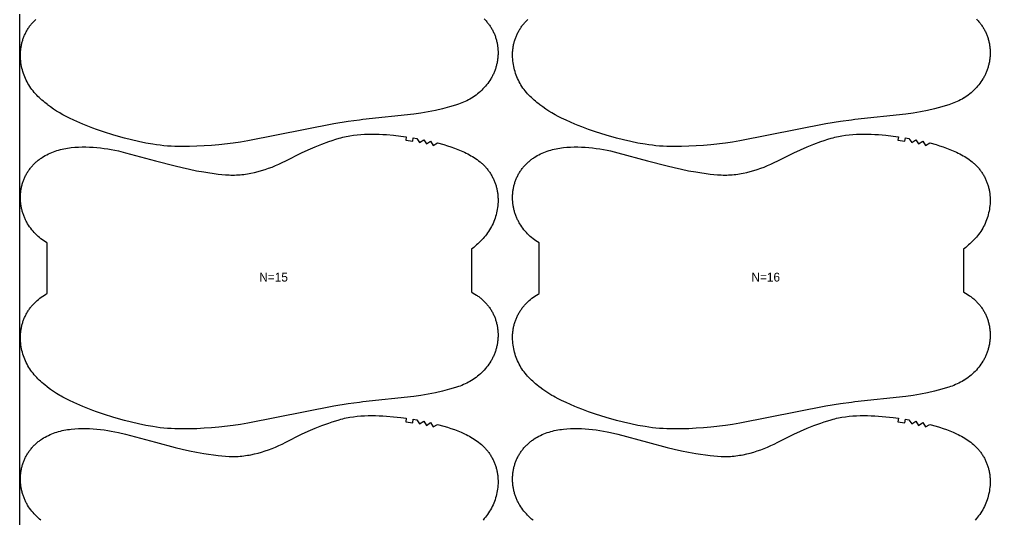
# Model space of a CAD drawing. Header units: inches. Extents: x -4 to 1930, y -82 to 1056.
# Drawn here: x -4 to 545, y 200 to 483 of the extents above; entities that cross this region are included whole.
import ezdxf

# ---------------------------------------------------------------- set-up
doc = ezdxf.new("R2010")
doc.units = ezdxf.units.IN

msp = doc.modelspace()

# ---------------------------------------------------------------- linework, layer by layer
at = {"layer": '1'}
for points in [[(-4.3819, -81.764), (1930.445, -81.764), (1930.445, 1055.9163), (-4.3819, 1055.9163), (-4.3819, -81.764)], [(107.668, 395.399), (109.7211, 395.1812), (111.7785, 395.014), (113.839, 394.9087), (114.8699, 394.8828), (115.901, 394.8766), (116.9322, 394.8914), (117.9631, 394.927), (118.9932, 394.9831), (120.0221, 395.0593), (121.0496, 395.1553), (122.0751, 395.2706), (123.0983, 395.4051), (124.1187, 395.5582), (125.1361, 395.7296), (126.1502, 395.9189), (128.1682, 396.3489), (130.1716, 396.8439), (132.1594, 397.3998), (134.1304, 398.0132), (136.0825, 398.6839), (138.0132, 399.4124), (139.9201, 400.1993), (141.8023, 401.0427), (143.6644, 401.931), (145.751, 402.9763), (154.7356, 407.4775), (158.4916, 409.1877), (162.2935, 410.7944), (166.1305, 412.313), (170.0012, 413.7468), (171.9499, 414.4293), (173.9102, 415.076), (175.8851, 415.6719), (176.879, 415.9463), (177.8777, 416.2024), (178.8813, 416.4389), (179.8896, 416.656), (180.9021, 416.8541), (181.9183, 417.0338), (183.9598, 417.3402), (186.0102, 417.5795), (188.0662, 417.7567), (190.126, 417.8776), (192.1883, 417.9486), (194.252, 417.9763), (196.3157, 417.9658), (198.3788, 417.918), (200.4406, 417.8325), (202.5002, 417.709), (206.6116, 417.3534), (210.7124, 416.8837), (213.7025, 416.4878), (213.7037, 416.4876), (213.4269, 414.5038), (217.3419, 413.9172), (217.659, 415.8919), (219.6319, 415.5639), (221.2375, 413.2462), (223.5652, 414.8366), (225.1059, 412.4772), (227.4764, 413.9998), (228.9421, 411.5941), (231.3595, 413.0409), (234.967, 412.0321), (236.9417, 411.4304), (238.9041, 410.7905), (240.8506, 410.106), (242.778, 409.3704), (244.6825, 408.5776), (246.5598, 407.7223), (247.4869, 407.2697), (248.4054, 406.7998), (249.3149, 406.3118), (250.2148, 405.8051), (251.1042, 405.2792), (251.9815, 404.7328), (252.8444, 404.1647), (253.6911, 403.5739), (254.5194, 402.959), (255.3273, 402.3189), (256.1128, 401.6524), (256.4965, 401.3088), (256.8739, 400.9583), (257.2446, 400.6005), (257.6086, 400.2357), (257.9658, 399.8641), (258.3159, 399.4857), (258.659, 399.1006), (258.9949, 398.7092), (259.3235, 398.3115), (259.6446, 397.9076), (259.9582, 397.4978), (260.2641, 397.0821), (260.5622, 396.6608), (260.8525, 396.2339), (261.1347, 395.8017), (261.4088, 395.3642), (261.6746, 394.9217), (261.9321, 394.4743), (262.1811, 394.0221), (262.4216, 393.5654), (262.6535, 393.1042), (262.8766, 392.6388), (263.091, 392.1693), (263.2965, 391.6959), (263.4931, 391.2188), (263.6807, 390.7381), (263.8593, 390.254), (264.0287, 389.7667), (264.1889, 389.2763), (264.3398, 388.7831), (264.4814, 388.2872), (264.6135, 387.7887), (264.7361, 387.2878), (264.8491, 386.7848), (264.9525, 386.2797), (265.0463, 385.7728), (265.1306, 385.2642), (265.2055, 384.754), (265.2709, 384.2426), (265.3271, 383.7299), (265.3741, 383.2163), (265.4119, 382.7018), (265.4406, 382.1867), (265.4603, 381.6711), (265.473, 380.6391), (265.4505, 379.6072), (265.3934, 378.5768), (265.3022, 377.5491), (265.1776, 376.5252), (265.0199, 375.5059), (264.8298, 374.4919), (264.6077, 373.4843), (264.3542, 372.4839), (264.0699, 371.4915), (263.7551, 370.5079), (263.4104, 369.5343), (263.036, 368.5716), (262.6317, 367.6213), (262.1977, 366.6846), (261.7339, 365.7628), (261.2405, 364.8572), (260.7174, 363.969), (260.1646, 363.0996), (259.5826, 362.2499), (258.9728, 361.4198), (258.3372, 360.6087), (257.6776, 359.816), (256.996, 359.0414), (256.2941, 358.2842), (255.5739, 357.544), (254.8372, 356.8202), (254.0858, 356.1124), (253.3206, 355.42), (252.5423, 354.7426), (251.7516, 354.0797), (250.473, 353.063), (250.473, 328.8161), (250.6209, 328.7416), (251.5269, 328.2473), (252.416, 327.723), (253.2868, 327.1687), (253.7149, 326.8805), (254.1378, 326.5848), (254.5555, 326.2817), (254.9676, 325.9713), (255.374, 325.6536), (255.7745, 325.3285), (256.169, 324.9962), (256.5572, 324.6566), (256.9389, 324.3098), (257.314, 323.9558), (257.6824, 323.5946), (258.0437, 323.2264), (258.3979, 322.8513), (258.7449, 322.4695), (259.0845, 322.081), (259.4166, 321.6861), (259.741, 321.2848), (260.0575, 320.8774), (260.3661, 320.4639), (260.6666, 320.0446), (260.9588, 319.6194), (261.2426, 319.1887), (261.5179, 318.7525), (261.7844, 318.311), (262.0422, 317.8643), (262.291, 317.4126), (262.5307, 316.9559), (262.7612, 316.4946), (262.9825, 316.0288), (263.1947, 315.5587), (263.3976, 315.0844), (263.5912, 314.6063), (263.7754, 314.1244), (263.9504, 313.6391), (264.1159, 313.1504), (264.272, 312.6587), (264.4187, 312.164), (264.5559, 311.6666), (264.6835, 311.1666), (264.8016, 310.6644), (264.9101, 310.16), (265.009, 309.6537), (265.0983, 309.1457), (265.1779, 308.6361), (265.248, 308.1251), (265.3085, 307.6129), (265.3595, 307.0997), (265.401, 306.5856), (265.4331, 306.0708), (265.4557, 305.5554), (265.469, 305.0396), (265.473, 304.5237), (265.4677, 304.0077), (265.4531, 303.4918), (265.4293, 302.9763), (265.3963, 302.4612), (265.3541, 301.9468), (265.3028, 301.4332), (265.2424, 300.9205), (265.173, 300.4091), (265.0945, 299.8989), (265.0069, 299.3903), (264.9103, 298.8833), (264.8047, 298.3781), (264.6901, 297.875), (264.5665, 297.3741), (264.4339, 296.8756), (264.2923, 296.3796), (264.1417, 295.8863), (263.9822, 295.3959), (263.8137, 294.9085), (263.6364, 294.4244), (263.4501, 293.9437), (263.2549, 293.4666), (263.0508, 292.9932), (262.838, 292.5237), (262.6166, 292.0581), (262.3868, 291.5965), (262.1486, 291.1392), (261.9023, 290.686), (261.6481, 290.2372), (261.386, 289.7928), (260.8388, 288.9177), (260.2621, 288.0615), (259.657, 287.2249), (259.0247, 286.4088), (258.3664, 285.6139), (257.683, 284.8407), (256.9752, 284.0899), (256.244, 283.362), (255.4902, 282.6576), (254.7146, 281.9773), (253.918, 281.3215), (253.1014, 280.691), (252.2655, 280.0862), (251.4114, 279.5072), (250.5402, 278.9542), (250.473, 278.9143), (249.6529, 278.4272), (248.7506, 277.9263), (247.8343, 277.4516), (246.9052, 277.0031), (245.9643, 276.5811), (245.0127, 276.185), (244.0515, 275.813), (243.0819, 275.4625), (242.105, 275.131), (240.1342, 274.5155), (238.1483, 273.9468), (234.1557, 272.8976), (230.1378, 271.9594), (226.0932, 271.1367), (222.0251, 270.4404), (217.9378, 269.8726), (189.2097, 266.8042), (187.2709, 266.5738), (181.0138, 265.8303), (172.867, 264.5033), (124.2984, 254.8116), (120.2245, 254.1518), (116.1385, 253.5677), (107.9426, 252.5869), (103.8319, 252.2188), (99.7144, 251.9352), (95.5924, 251.7312), (91.4669, 251.6079), (87.3393, 251.5738), (83.2132, 251.6606), (81.1522, 251.7604), (79.0936, 251.9008), (77.0383, 252.0826), (74.9872, 252.307), (72.9411, 252.574), (70.9005, 252.881), (66.8362, 253.6013), (62.7956, 254.4418), (58.7772, 255.3832), (54.7798, 256.4103), (48.8559, 258.096), (42.9203, 259.963), (39.0075, 261.2804), (37.0659, 261.979), (35.1394, 262.7155), (33.2303, 263.4952), (31.3349, 264.3092), (26.3136, 266.5738), (23.8065, 267.7045), (21.9483, 268.601), (20.1165, 269.5475), (19.2134, 270.0444), (18.3191, 270.5575), (16.5572, 271.6301), (14.8306, 272.7602), (13.1389, 273.9432), (11.4829, 275.1758), (11.146, 275.4436), (9.8675, 276.4602), (9.0768, 277.1232), (8.2985, 277.8006), (7.5332, 278.493), (6.7818, 279.2008), (6.0452, 279.9246), (5.325, 280.6648), (4.6231, 281.422), (3.9414, 282.1966), (3.2818, 282.9893), (2.6462, 283.8004), (2.0365, 284.6305), (1.4544, 285.4802), (0.9017, 286.3496), (0.3786, 287.2378), (-0.1149, 288.1434), (-0.5786, 289.0652), (-1.0126, 290.0019), (-1.4169, 290.9522), (-1.7914, 291.9148), (-2.1361, 292.8885), (-2.4508, 293.8721), (-2.7352, 294.8645), (-2.9887, 295.8649), (-3.2107, 296.8725), (-3.4009, 297.8864), (-3.5585, 298.9058), (-3.6832, 299.9297), (-3.7743, 300.9574), (-3.8315, 301.9878), (-3.854, 303.0197), (-3.8413, 304.0517), (-3.8216, 304.5673), (-3.7929, 305.0824), (-3.755, 305.5969), (-3.7081, 306.1105), (-3.6519, 306.6232), (-3.5864, 307.1346), (-3.5116, 307.6447), (-3.4273, 308.1534), (-3.3335, 308.6603), (-3.2301, 309.1654), (-3.117, 309.6684), (-2.9944, 310.1693), (-2.8623, 310.6677), (-2.7208, 311.1637), (-2.5699, 311.6569), (-2.4097, 312.1473), (-2.2402, 312.6346), (-2.0617, 313.1187), (-1.8741, 313.5994), (-1.6775, 314.0765), (-1.4719, 314.5499), (-1.2576, 315.0194), (-1.0344, 315.4848), (-0.8026, 315.946), (-0.5621, 316.4027), (-0.3131, 316.8549), (-0.0556, 317.3023), (0.2103, 317.7448), (0.4844, 318.1823), (0.7666, 318.6145), (1.0568, 319.0414), (1.3549, 319.4627), (1.6609, 319.8784), (1.9744, 320.2882), (2.2956, 320.6921), (2.6241, 321.0898), (2.96, 321.4812), (3.3031, 321.8662), (3.6533, 322.2447), (4.0104, 322.6163), (4.3744, 322.9811), (4.7452, 323.3388), (5.1225, 323.6894), (5.5062, 324.033), (6.2917, 324.6995), (7.0997, 325.3396), (7.928, 325.9545), (8.7746, 326.5453), (9.6376, 327.1134), (10.5148, 327.6598), (11.146, 328.033), (11.146, 356.5337), (11.0789, 356.5736), (10.2076, 357.1266), (9.3536, 357.7056), (8.5177, 358.3104), (7.701, 358.941), (6.9045, 359.5967), (6.1289, 360.277), (5.375, 360.9814), (4.6438, 361.7093), (3.9361, 362.4601), (3.2527, 363.2333), (2.5943, 364.0282), (1.9621, 364.8443), (1.357, 365.6809), (0.7802, 366.5371), (0.2331, 367.4122), (-0.029, 367.8566), (-0.2833, 368.3054), (-0.5296, 368.7586), (-0.7677, 369.216), (-0.9975, 369.6775), (-1.2189, 370.1431), (-1.4318, 370.6126), (-1.6358, 371.086), (-1.831, 371.5631), (-2.0173, 372.0438), (-2.1947, 372.5279), (-2.3631, 373.0153), (-2.5227, 373.5057), (-2.6732, 373.999), (-2.8148, 374.495), (-2.9474, 374.9935), (-3.071, 375.4944), (-3.1857, 375.9976), (-3.2913, 376.5027), (-3.3879, 377.0097), (-3.4754, 377.5183), (-3.5539, 378.0285), (-3.6234, 378.54), (-3.6838, 379.0526), (-3.735, 379.5662), (-3.7772, 380.0806), (-3.8102, 380.5957), (-3.834, 381.1113), (-3.8486, 381.6271), (-3.854, 382.1431), (-3.85, 382.659), (-3.8367, 383.1748), (-3.814, 383.6902), (-3.7819, 384.205), (-3.7404, 384.7191), (-3.6894, 385.2324), (-3.6289, 385.7446), (-3.5589, 386.2555), (-3.4792, 386.7651), (-3.39, 387.2731), (-3.2911, 387.7794), (-3.1826, 388.2838), (-3.0645, 388.786), (-2.9368, 389.286), (-2.7996, 389.7834), (-2.653, 390.2781), (-2.4968, 390.7698), (-2.3313, 391.2585), (-2.1564, 391.7439), (-1.9721, 392.2257), (-1.7785, 392.7038), (-1.5756, 393.1781), (-1.3635, 393.6482), (-1.1421, 394.114), (-0.9116, 394.5753), (-0.6719, 395.032), (-0.4231, 395.4837), (-0.1654, 395.9304), (0.1012, 396.3719), (0.3765, 396.8081), (0.6603, 397.2389), (0.9525, 397.664), (1.253, 398.0833), (1.5615, 398.4968), (1.8781, 398.9042), (2.2025, 399.3055), (2.5345, 399.7004), (2.8741, 400.0889), (3.2211, 400.4707), (3.5753, 400.8458), (3.9367, 401.214), (4.305, 401.5752), (4.6801, 401.9292), (5.0619, 402.276), (5.4501, 402.6156), (5.8445, 402.9479), (6.2451, 403.273), (6.6515, 403.5907), (7.0636, 403.9011), (7.4812, 404.2042), (7.9042, 404.4999), (8.3322, 404.7882), (9.2031, 405.3424), (10.0922, 405.8668), (10.9981, 406.361), (11.9194, 406.8251), (12.8549, 407.2593), (13.8034, 407.6642), (14.7639, 408.0402), (15.7351, 408.3878), (16.716, 408.7075), (17.7054, 408.9997), (18.7023, 409.265), (19.7055, 409.5039), (20.7143, 409.7176), (21.7281, 409.9074), (22.7461, 410.0746), (23.7678, 410.2205), (24.7925, 410.3464), (26.8481, 410.5434), (28.9082, 410.6744), (30.9707, 410.7424), (33.0339, 410.7486), (35.0962, 410.6944), (37.1562, 410.5815), (39.2127, 410.414), (41.2652, 410.1965), (43.3126, 409.9335), (45.3543, 409.6287), (47.389, 409.2822), (49.4156, 408.893), (51.4331, 408.4605), (55.441, 407.4786), (72.3233, 402.9763), (83.3574, 400.0336), (87.3697, 399.0657), (91.3987, 398.1701), (95.4443, 397.3528), (99.5043, 396.6112), (107.668, 395.399)], [(385.168, 395.399), (387.2211, 395.1812), (389.2785, 395.014), (391.339, 394.9087), (392.3699, 394.8828), (393.401, 394.8766), (394.4322, 394.8914), (395.4631, 394.927), (396.4932, 394.9831), (397.5221, 395.0593), (398.5496, 395.1553), (399.5751, 395.2706), (400.5983, 395.4051), (401.6187, 395.5582), (402.6361, 395.7296), (403.6502, 395.9189), (405.6682, 396.3489), (407.6716, 396.8439), (409.6594, 397.3998), (411.6304, 398.0132), (413.5825, 398.6839), (415.5132, 399.4124), (417.4201, 400.1993), (419.3023, 401.0427), (421.1644, 401.931), (423.251, 402.9763), (432.2356, 407.4775), (435.9916, 409.1877), (439.7935, 410.7944), (443.6305, 412.313), (447.5012, 413.7468), (449.4499, 414.4293), (451.4102, 415.076), (453.3851, 415.6719), (454.379, 415.9463), (455.3777, 416.2024), (456.3813, 416.4389), (457.3896, 416.656), (458.4021, 416.8541), (459.4183, 417.0338), (461.4598, 417.3402), (463.5102, 417.5795), (465.5662, 417.7567), (467.626, 417.8776), (469.6883, 417.9486), (471.752, 417.9763), (473.8157, 417.9658), (475.8788, 417.918), (477.9406, 417.8325), (480.0002, 417.709), (484.1116, 417.3534), (488.2124, 416.8837), (491.2025, 416.4878), (491.2037, 416.4876), (490.9269, 414.5038), (494.8419, 413.9172), (495.159, 415.8919), (497.1319, 415.5639), (498.7375, 413.2462), (501.0652, 414.8366), (502.6059, 412.4772), (504.9764, 413.9998), (506.4421, 411.5941), (508.8595, 413.0409), (512.467, 412.0321), (514.4417, 411.4304), (516.4041, 410.7905), (518.3506, 410.106), (520.278, 409.3704), (522.1825, 408.5776), (524.0598, 407.7223), (524.9869, 407.2697), (525.9054, 406.7998), (526.8149, 406.3118), (527.7148, 405.8051), (528.6042, 405.2792), (529.4815, 404.7328), (530.3444, 404.1647), (531.1911, 403.5739), (532.0194, 402.959), (532.8273, 402.3189), (533.6128, 401.6524), (533.9965, 401.3088), (534.3739, 400.9583), (534.7446, 400.6005), (535.1086, 400.2357), (535.4658, 399.8641), (535.8159, 399.4857), (536.159, 399.1006), (536.4949, 398.7092), (536.8235, 398.3115), (537.1446, 397.9076), (537.4582, 397.4978), (537.7641, 397.0821), (538.0622, 396.6608), (538.3525, 396.2339), (538.6347, 395.8017), (538.9088, 395.3642), (539.1746, 394.9217), (539.4321, 394.4743), (539.6811, 394.0221), (539.9216, 393.5654), (540.1535, 393.1042), (540.3766, 392.6388), (540.591, 392.1693), (540.7965, 391.6959), (540.9931, 391.2188), (541.1807, 390.7381), (541.3593, 390.254), (541.5287, 389.7667), (541.6889, 389.2763), (541.8398, 388.7831), (541.9814, 388.2872), (542.1135, 387.7887), (542.2361, 387.2878), (542.3491, 386.7848), (542.4525, 386.2797), (542.5463, 385.7728), (542.6306, 385.2642), (542.7055, 384.754), (542.7709, 384.2426), (542.8271, 383.7299), (542.8741, 383.2163), (542.9119, 382.7018), (542.9406, 382.1867), (542.9603, 381.6711), (542.973, 380.6391), (542.9505, 379.6072), (542.8934, 378.5768), (542.8022, 377.5491), (542.6776, 376.5252), (542.5199, 375.5059), (542.3298, 374.4919), (542.1077, 373.4843), (541.8542, 372.4839), (541.5699, 371.4915), (541.2551, 370.5079), (540.9104, 369.5343), (540.536, 368.5716), (540.1317, 367.6213), (539.6977, 366.6846), (539.2339, 365.7628), (538.7405, 364.8572), (538.2174, 363.969), (537.6646, 363.0996), (537.0826, 362.2499), (536.4728, 361.4198), (535.8372, 360.6087), (535.1776, 359.816), (534.496, 359.0414), (533.7941, 358.2842), (533.0739, 357.544), (532.3372, 356.8202), (531.5858, 356.1124), (530.8206, 355.42), (530.0423, 354.7426), (529.2516, 354.0797), (527.973, 353.063), (527.973, 328.8161), (528.1209, 328.7416), (529.0269, 328.2473), (529.916, 327.723), (530.7868, 327.1687), (531.2149, 326.8805), (531.6378, 326.5848), (532.0555, 326.2817), (532.4676, 325.9713), (532.874, 325.6536), (533.2745, 325.3285), (533.669, 324.9962), (534.0572, 324.6566), (534.4389, 324.3098), (534.814, 323.9558), (535.1824, 323.5946), (535.5437, 323.2264), (535.8979, 322.8513), (536.2449, 322.4695), (536.5845, 322.081), (536.9166, 321.6861), (537.241, 321.2848), (537.5575, 320.8774), (537.8661, 320.4639), (538.1666, 320.0446), (538.4588, 319.6194), (538.7426, 319.1887), (539.0179, 318.7525), (539.2844, 318.311), (539.5422, 317.8643), (539.791, 317.4126), (540.0307, 316.9559), (540.2612, 316.4946), (540.4825, 316.0288), (540.6947, 315.5587), (540.8976, 315.0844), (541.0912, 314.6063), (541.2754, 314.1244), (541.4504, 313.6391), (541.6159, 313.1504), (541.772, 312.6587), (541.9187, 312.164), (542.0559, 311.6666), (542.1835, 311.1666), (542.3016, 310.6644), (542.4101, 310.16), (542.509, 309.6537), (542.5983, 309.1457), (542.6779, 308.6361), (542.748, 308.1251), (542.8085, 307.6129), (542.8595, 307.0997), (542.901, 306.5856), (542.9331, 306.0708), (542.9557, 305.5554), (542.969, 305.0396), (542.973, 304.5237), (542.9677, 304.0077), (542.9531, 303.4918), (542.9293, 302.9763), (542.8963, 302.4612), (542.8541, 301.9468), (542.8028, 301.4332), (542.7424, 300.9205), (542.673, 300.4091), (542.5945, 299.8989), (542.5069, 299.3903), (542.4103, 298.8833), (542.3047, 298.3781), (542.1901, 297.875), (542.0665, 297.3741), (541.9339, 296.8756), (541.7923, 296.3796), (541.6417, 295.8863), (541.4822, 295.3959), (541.3137, 294.9085), (541.1364, 294.4244), (540.9501, 293.9437), (540.7549, 293.4666), (540.5508, 292.9932), (540.338, 292.5237), (540.1166, 292.0581), (539.8868, 291.5965), (539.6486, 291.1392), (539.4023, 290.686), (539.1481, 290.2372), (538.886, 289.7928), (538.3388, 288.9177), (537.7621, 288.0615), (537.157, 287.2249), (536.5247, 286.4088), (535.8664, 285.6139), (535.183, 284.8407), (534.4752, 284.0899), (533.744, 283.362), (532.9902, 282.6576), (532.2146, 281.9773), (531.418, 281.3215), (530.6014, 280.691), (529.7655, 280.0862), (528.9114, 279.5072), (528.0402, 278.9542), (527.973, 278.9143), (527.1529, 278.4272), (526.2506, 277.9263), (525.3343, 277.4516), (524.4052, 277.0031), (523.4643, 276.5811), (522.5127, 276.185), (521.5515, 275.813), (520.5819, 275.4625), (519.605, 275.131), (517.6342, 274.5155), (515.6483, 273.9468), (511.6557, 272.8976), (507.6378, 271.9594), (503.5932, 271.1367), (499.5251, 270.4404), (495.4378, 269.8726), (466.7097, 266.8042), (464.7709, 266.5738), (458.5138, 265.8303), (450.367, 264.5033), (401.7984, 254.8116), (397.7245, 254.1518), (393.6385, 253.5677), (385.4426, 252.5869), (381.3319, 252.2188), (377.2144, 251.9352), (373.0924, 251.7312), (368.9669, 251.6079), (364.8393, 251.5738), (360.7132, 251.6606), (358.6522, 251.7604), (356.5936, 251.9008), (354.5383, 252.0826), (352.4872, 252.307), (350.4411, 252.574), (348.4005, 252.881), (344.3362, 253.6013), (340.2956, 254.4418), (336.2772, 255.3832), (332.2798, 256.4103), (326.3559, 258.096), (320.4203, 259.963), (316.5075, 261.2804), (314.5659, 261.979), (312.6394, 262.7155), (310.7303, 263.4952), (308.8349, 264.3092), (303.8136, 266.5738), (301.3065, 267.7045), (299.4483, 268.601), (297.6165, 269.5475), (296.7134, 270.0444), (295.8191, 270.5575), (294.0572, 271.6301), (292.3306, 272.7602), (290.6389, 273.9432), (288.9829, 275.1758), (288.646, 275.4436), (287.3675, 276.4602), (286.5768, 277.1232), (285.7985, 277.8006), (285.0332, 278.493), (284.2818, 279.2008), (283.5452, 279.9246), (282.825, 280.6648), (282.1231, 281.422), (281.4414, 282.1966), (280.7818, 282.9893), (280.1462, 283.8004), (279.5365, 284.6305), (278.9544, 285.4802), (278.4017, 286.3496), (277.8786, 287.2378), (277.3851, 288.1434), (276.9214, 289.0652), (276.4874, 290.0019), (276.0831, 290.9522), (275.7086, 291.9148), (275.3639, 292.8885), (275.0492, 293.8721), (274.7648, 294.8645), (274.5113, 295.8649), (274.2893, 296.8725), (274.0991, 297.8864), (273.9415, 298.9058), (273.8168, 299.9297), (273.7257, 300.9574), (273.6685, 301.9878), (273.646, 303.0197), (273.6587, 304.0517), (273.6784, 304.5673), (273.7071, 305.0824), (273.745, 305.5969), (273.7919, 306.1105), (273.8481, 306.6232), (273.9136, 307.1346), (273.9884, 307.6447), (274.0727, 308.1534), (274.1665, 308.6603), (274.2699, 309.1654), (274.383, 309.6684), (274.5056, 310.1693), (274.6377, 310.6677), (274.7792, 311.1637), (274.9301, 311.6569), (275.0903, 312.1473), (275.2598, 312.6346), (275.4383, 313.1187), (275.6259, 313.5994), (275.8225, 314.0765), (276.0281, 314.5499), (276.2424, 315.0194), (276.4656, 315.4848), (276.6974, 315.946), (276.9379, 316.4027), (277.1869, 316.8549), (277.4444, 317.3023), (277.7103, 317.7448), (277.9844, 318.1823), (278.2666, 318.6145), (278.5568, 319.0414), (278.8549, 319.4627), (279.1609, 319.8784), (279.4744, 320.2882), (279.7956, 320.6921), (280.1241, 321.0898), (280.46, 321.4812), (280.8031, 321.8662), (281.1533, 322.2447), (281.5104, 322.6163), (281.8744, 322.9811), (282.2452, 323.3388), (282.6225, 323.6894), (283.0062, 324.033), (283.7917, 324.6995), (284.5997, 325.3396), (285.428, 325.9545), (286.2746, 326.5453), (287.1376, 327.1134), (288.0148, 327.6598), (288.646, 328.033), (288.646, 356.5337), (288.5789, 356.5736), (287.7076, 357.1266), (286.8536, 357.7056), (286.0177, 358.3104), (285.201, 358.941), (284.4045, 359.5967), (283.6289, 360.277), (282.875, 360.9814), (282.1438, 361.7093), (281.4361, 362.4601), (280.7527, 363.2333), (280.0943, 364.0282), (279.4621, 364.8443), (278.857, 365.6809), (278.2802, 366.5371), (277.7331, 367.4122), (277.471, 367.8566), (277.2167, 368.3054), (276.9704, 368.7586), (276.7323, 369.216), (276.5025, 369.6775), (276.2811, 370.1431), (276.0682, 370.6126), (275.8642, 371.086), (275.669, 371.5631), (275.4827, 372.0438), (275.3053, 372.5279), (275.1369, 373.0153), (274.9773, 373.5057), (274.8268, 373.999), (274.6852, 374.495), (274.5526, 374.9935), (274.429, 375.4944), (274.3143, 375.9976), (274.2087, 376.5027), (274.1121, 377.0097), (274.0246, 377.5183), (273.9461, 378.0285), (273.8766, 378.54), (273.8162, 379.0526), (273.765, 379.5662), (273.7228, 380.0806), (273.6898, 380.5957), (273.666, 381.1113), (273.6514, 381.6271), (273.646, 382.1431), (273.65, 382.659), (273.6633, 383.1748), (273.686, 383.6902), (273.7181, 384.205), (273.7596, 384.7191), (273.8106, 385.2324), (273.8711, 385.7446), (273.9411, 386.2555), (274.0208, 386.7651), (274.11, 387.2731), (274.2089, 387.7794), (274.3174, 388.2838), (274.4355, 388.786), (274.5632, 389.286), (274.7004, 389.7834), (274.847, 390.2781), (275.0032, 390.7698), (275.1687, 391.2585), (275.3436, 391.7439), (275.5279, 392.2257), (275.7215, 392.7038), (275.9244, 393.1781), (276.1365, 393.6482), (276.3579, 394.114), (276.5884, 394.5753), (276.8281, 395.032), (277.0769, 395.4837), (277.3346, 395.9304), (277.6012, 396.3719), (277.8765, 396.8081), (278.1603, 397.2389), (278.4525, 397.664), (278.753, 398.0833), (279.0615, 398.4968), (279.3781, 398.9042), (279.7025, 399.3055), (280.0345, 399.7004), (280.3741, 400.0889), (280.7211, 400.4707), (281.0753, 400.8458), (281.4367, 401.214), (281.805, 401.5752), (282.1801, 401.9292), (282.5619, 402.276), (282.9501, 402.6156), (283.3445, 402.9479), (283.7451, 403.273), (284.1515, 403.5907), (284.5636, 403.9011), (284.9812, 404.2042), (285.4042, 404.4999), (285.8322, 404.7882), (286.7031, 405.3424), (287.5922, 405.8668), (288.4981, 406.361), (289.4194, 406.8251), (290.3549, 407.2593), (291.3034, 407.6642), (292.2639, 408.0402), (293.2351, 408.3878), (294.216, 408.7075), (295.2054, 408.9997), (296.2023, 409.265), (297.2055, 409.5039), (298.2143, 409.7176), (299.2281, 409.9074), (300.2461, 410.0746), (301.2678, 410.2205), (302.2925, 410.3464), (304.3481, 410.5434), (306.4082, 410.6744), (308.4707, 410.7424), (310.5339, 410.7486), (312.5962, 410.6944), (314.6562, 410.5815), (316.7127, 410.414), (318.7652, 410.1965), (320.8126, 409.9335), (322.8543, 409.6287), (324.889, 409.2822), (326.9156, 408.893), (328.9331, 408.4605), (332.941, 407.4786), (349.8233, 402.9763), (360.8574, 400.0336), (364.8697, 399.0657), (368.8987, 398.1701), (372.9443, 397.3528), (377.0043, 396.6112), (385.168, 395.399)]]:
    msp.add_lwpolyline(points, close=True, dxfattribs=at)
for points in [[(257.6824, 482.9546), (258.0437, 482.5864), (258.3979, 482.2113), (258.7449, 481.8295), (259.0845, 481.441), (259.4166, 481.0461), (259.741, 480.6448), (260.0575, 480.2374), (260.3661, 479.8239), (260.6666, 479.4046), (260.9588, 478.9794), (261.2426, 478.5487), (261.5179, 478.1125), (261.7844, 477.671), (262.0422, 477.2243), (262.291, 476.7726), (262.5307, 476.3159), (262.7612, 475.8546), (262.9825, 475.3888), (263.1947, 474.9187), (263.3976, 474.4444), (263.5912, 473.9663), (263.7754, 473.4844), (263.9504, 472.9991), (264.1159, 472.5104), (264.272, 472.0187), (264.4187, 471.524), (264.5559, 471.0266), (264.6835, 470.5266), (264.8016, 470.0244), (264.9101, 469.52), (265.009, 469.0137), (265.0983, 468.5057), (265.1779, 467.9961), (265.248, 467.4851), (265.3085, 466.9729), (265.3595, 466.4597), (265.401, 465.9456), (265.4331, 465.4308), (265.4557, 464.9154), (265.469, 464.3996), (265.473, 463.8837), (265.4677, 463.3677), (265.4531, 462.8518), (265.4293, 462.3363), (265.3963, 461.8212), (265.3541, 461.3068), (265.3028, 460.7932), (265.2424, 460.2805), (265.173, 459.7691), (265.0945, 459.2589), (265.0069, 458.7503), (264.9103, 458.2433), (264.8047, 457.7381), (264.6901, 457.235), (264.5665, 456.7341), (264.4339, 456.2356), (264.2923, 455.7396), (264.1417, 455.2463), (263.9822, 454.7559), (263.8137, 454.2685), (263.6364, 453.7844), (263.4501, 453.3037), (263.2549, 452.8266), (263.0508, 452.3532), (262.838, 451.8837), (262.6166, 451.4181), (262.3868, 450.9565), (262.1486, 450.4992), (261.9023, 450.046), (261.6481, 449.5972), (261.386, 449.1528), (260.8388, 448.2777), (260.2621, 447.4215), (259.657, 446.5849), (259.0247, 445.7688), (258.3664, 444.9739), (257.683, 444.2007), (256.9752, 443.4499), (256.244, 442.722), (255.4902, 442.0176), (254.7146, 441.3373), (253.918, 440.6815), (253.1014, 440.051), (252.2655, 439.4462), (251.4114, 438.8672), (250.5402, 438.3142), (250.473, 438.2743), (249.6529, 437.7872), (248.7506, 437.2863), (247.8343, 436.8116), (246.9052, 436.3631), (245.9643, 435.9411), (245.0127, 435.545), (244.0515, 435.173), (243.0819, 434.8225), (242.105, 434.491), (240.1342, 433.8755), (238.1483, 433.3068), (234.1557, 432.2576), (230.1378, 431.3194), (226.0932, 430.4967), (222.0251, 429.8004), (217.9378, 429.2326), (189.2097, 426.1642), (187.2709, 425.9338), (181.0138, 425.1903), (172.867, 423.8633), (124.2984, 414.1716), (120.2245, 413.5118), (116.1385, 412.9277), (107.9426, 411.9469), (103.8319, 411.5788), (99.7144, 411.2952), (95.5924, 411.0912), (91.4669, 410.9679), (87.3393, 410.9338), (83.2132, 411.0206), (81.1522, 411.1204), (79.0936, 411.2608), (77.0383, 411.4426), (74.9872, 411.667), (72.9411, 411.934), (70.9005, 412.241), (66.8362, 412.9613), (62.7956, 413.8018), (58.7772, 414.7432), (54.7798, 415.7703), (48.8559, 417.456), (42.9203, 419.323), (39.0075, 420.6404), (37.0659, 421.339), (35.1394, 422.0755), (33.2303, 422.8552), (31.3349, 423.6692), (26.3136, 425.9338), (23.8065, 427.0645), (21.9483, 427.961), (20.1165, 428.9075), (19.2134, 429.4044), (18.3191, 429.9175), (16.5572, 430.9901), (14.8306, 432.1202), (13.1389, 433.3032), (11.4829, 434.5358), (11.146, 434.8036), (9.8675, 435.8202), (9.0768, 436.4832), (8.2985, 437.1606), (7.5332, 437.853), (6.7818, 438.5608), (6.0452, 439.2846), (5.325, 440.0248), (4.6231, 440.782), (3.9414, 441.5566), (3.2818, 442.3493), (2.6462, 443.1604), (2.0365, 443.9905), (1.4544, 444.8402), (0.9017, 445.7096), (0.3786, 446.5978), (-0.1149, 447.5034), (-0.5786, 448.4252), (-1.0126, 449.3619), (-1.4169, 450.3122), (-1.7914, 451.2748), (-2.1361, 452.2485), (-2.4508, 453.2321), (-2.7352, 454.2245), (-2.9887, 455.2249), (-3.2107, 456.2325), (-3.4009, 457.2464), (-3.5585, 458.2658), (-3.6832, 459.2897), (-3.7743, 460.3174), (-3.8315, 461.3478), (-3.854, 462.3797), (-3.8413, 463.4117), (-3.8216, 463.9273), (-3.7929, 464.4424), (-3.755, 464.9569), (-3.7081, 465.4705), (-3.6519, 465.9832), (-3.5864, 466.4946), (-3.5116, 467.0047), (-3.4273, 467.5134), (-3.3335, 468.0203), (-3.2301, 468.5254), (-3.117, 469.0284), (-2.9944, 469.5293), (-2.8623, 470.0277), (-2.7208, 470.5237), (-2.5699, 471.0169), (-2.4097, 471.5073), (-2.2402, 471.9946), (-2.0617, 472.4787), (-1.8741, 472.9594), (-1.6775, 473.4365), (-1.4719, 473.9099), (-1.2576, 474.3794), (-1.0344, 474.8448), (-0.8026, 475.306), (-0.5621, 475.7627), (-0.3131, 476.2149), (-0.0556, 476.6623), (0.2103, 477.1048), (0.4844, 477.5423), (0.7666, 477.9745), (1.0568, 478.4014), (1.3549, 478.8227), (1.6609, 479.2384), (1.9744, 479.6482), (2.2956, 480.0521), (2.6241, 480.4498), (2.96, 480.8412), (3.3031, 481.2262), (3.6533, 481.6047), (4.0104, 481.9763), (4.3744, 482.3411), (4.7452, 482.6988)], [(535.1824, 482.9546), (535.5437, 482.5864), (535.8979, 482.2113), (536.2449, 481.8295), (536.5845, 481.441), (536.9166, 481.0461), (537.241, 480.6448), (537.5575, 480.2374), (537.8661, 479.8239), (538.1666, 479.4046), (538.4588, 478.9794), (538.7426, 478.5487), (539.0179, 478.1125), (539.2844, 477.671), (539.5422, 477.2243), (539.791, 476.7726), (540.0307, 476.3159), (540.2612, 475.8546), (540.4825, 475.3888), (540.6947, 474.9187), (540.8976, 474.4444), (541.0912, 473.9663), (541.2754, 473.4844), (541.4504, 472.9991), (541.6159, 472.5104), (541.772, 472.0187), (541.9187, 471.524), (542.0559, 471.0266), (542.1835, 470.5266), (542.3016, 470.0244), (542.4101, 469.52), (542.509, 469.0137), (542.5983, 468.5057), (542.6779, 467.9961), (542.748, 467.4851), (542.8085, 466.9729), (542.8595, 466.4597), (542.901, 465.9456), (542.9331, 465.4308), (542.9557, 464.9154), (542.969, 464.3996), (542.973, 463.8837), (542.9677, 463.3677), (542.9531, 462.8518), (542.9293, 462.3363), (542.8963, 461.8212), (542.8541, 461.3068), (542.8028, 460.7932), (542.7424, 460.2805), (542.673, 459.7691), (542.5945, 459.2589), (542.5069, 458.7503), (542.4103, 458.2433), (542.3047, 457.7381), (542.1901, 457.235), (542.0665, 456.7341), (541.9339, 456.2356), (541.7923, 455.7396), (541.6417, 455.2463), (541.4822, 454.7559), (541.3137, 454.2685), (541.1364, 453.7844), (540.9501, 453.3037), (540.7549, 452.8266), (540.5508, 452.3532), (540.338, 451.8837), (540.1166, 451.4181), (539.8868, 450.9565), (539.6486, 450.4992), (539.4023, 450.046), (539.1481, 449.5972), (538.886, 449.1528), (538.3388, 448.2777), (537.7621, 447.4215), (537.157, 446.5849), (536.5247, 445.7688), (535.8664, 444.9739), (535.183, 444.2007), (534.4752, 443.4499), (533.744, 442.722), (532.9902, 442.0176), (532.2146, 441.3373), (531.418, 440.6815), (530.6014, 440.051), (529.7655, 439.4462), (528.9114, 438.8672), (528.0402, 438.3142), (527.973, 438.2743), (527.1529, 437.7872), (526.2506, 437.2863), (525.3343, 436.8116), (524.4052, 436.3631), (523.4643, 435.9411), (522.5127, 435.545), (521.5515, 435.173), (520.5819, 434.8225), (519.605, 434.491), (517.6342, 433.8755), (515.6483, 433.3068), (511.6557, 432.2576), (507.6378, 431.3194), (503.5932, 430.4967), (499.5251, 429.8004), (495.4378, 429.2326), (466.7097, 426.1642), (464.7709, 425.9338), (458.5138, 425.1903), (450.367, 423.8633), (401.7984, 414.1716), (397.7245, 413.5118), (393.6385, 412.9277), (385.4426, 411.9469), (381.3319, 411.5788), (377.2144, 411.2952), (373.0924, 411.0912), (368.9669, 410.9679), (364.8393, 410.9338), (360.7132, 411.0206), (358.6522, 411.1204), (356.5936, 411.2608), (354.5383, 411.4426), (352.4872, 411.667), (350.4411, 411.934), (348.4005, 412.241), (344.3362, 412.9613), (340.2956, 413.8018), (336.2772, 414.7432), (332.2798, 415.7703), (326.3559, 417.456), (320.4203, 419.323), (316.5075, 420.6404), (314.5659, 421.339), (312.6394, 422.0755), (310.7303, 422.8552), (308.8349, 423.6692), (303.8136, 425.9338), (301.3065, 427.0645), (299.4483, 427.961), (297.6165, 428.9075), (296.7134, 429.4044), (295.8191, 429.9175), (294.0572, 430.9901), (292.3306, 432.1202), (290.6389, 433.3032), (288.9829, 434.5358), (288.646, 434.8036), (287.3675, 435.8202), (286.5768, 436.4832), (285.7985, 437.1606), (285.0332, 437.853), (284.2818, 438.5608), (283.5452, 439.2846), (282.825, 440.0248), (282.1231, 440.782), (281.4414, 441.5566), (280.7818, 442.3493), (280.1462, 443.1604), (279.5365, 443.9905), (278.9544, 444.8402), (278.4017, 445.7096), (277.8786, 446.5978), (277.3851, 447.5034), (276.9214, 448.4252), (276.4874, 449.3619), (276.0831, 450.3122), (275.7086, 451.2748), (275.3639, 452.2485), (275.0492, 453.2321), (274.7648, 454.2245), (274.5113, 455.2249), (274.2893, 456.2325), (274.0991, 457.2464), (273.9415, 458.2658), (273.8168, 459.2897), (273.7257, 460.3174), (273.6685, 461.3478), (273.646, 462.3797), (273.6587, 463.4117), (273.6784, 463.9273), (273.7071, 464.4424), (273.745, 464.9569), (273.7919, 465.4705), (273.8481, 465.9832), (273.9136, 466.4946), (273.9884, 467.0047), (274.0727, 467.5134), (274.1665, 468.0203), (274.2699, 468.5254), (274.383, 469.0284), (274.5056, 469.5293), (274.6377, 470.0277), (274.7792, 470.5237), (274.9301, 471.0169), (275.0903, 471.5073), (275.2598, 471.9946), (275.4383, 472.4787), (275.6259, 472.9594), (275.8225, 473.4365), (276.0281, 473.9099), (276.2424, 474.3794), (276.4656, 474.8448), (276.6974, 475.306), (276.9379, 475.7627), (277.1869, 476.2149), (277.4444, 476.6623), (277.7103, 477.1048), (277.9844, 477.5423), (278.2666, 477.9745), (278.5568, 478.4014), (278.8549, 478.8227), (279.1609, 479.2384), (279.4744, 479.6482), (279.7956, 480.0521), (280.1241, 480.4498), (280.46, 480.8412), (280.8031, 481.2262), (281.1533, 481.6047), (281.5104, 481.9763), (281.8744, 482.3411), (282.2452, 482.6988)], [(7.701, 200.081), (6.9045, 200.7367), (6.1289, 201.417), (5.375, 202.1214), (4.6438, 202.8493), (3.9361, 203.6001), (3.2527, 204.3733), (2.5943, 205.1682), (1.9621, 205.9843), (1.357, 206.8209), (0.7802, 207.6771), (0.2331, 208.5522), (-0.029, 208.9966), (-0.2833, 209.4454), (-0.5296, 209.8986), (-0.7677, 210.356), (-0.9975, 210.8175), (-1.2189, 211.2831), (-1.4318, 211.7526), (-1.6358, 212.226), (-1.831, 212.7031), (-2.0173, 213.1838), (-2.1947, 213.6679), (-2.3631, 214.1553), (-2.5227, 214.6457), (-2.6732, 215.139), (-2.8148, 215.635), (-2.9474, 216.1335), (-3.071, 216.6344), (-3.1857, 217.1376), (-3.2913, 217.6427), (-3.3879, 218.1497), (-3.4754, 218.6583), (-3.5539, 219.1685), (-3.6234, 219.68), (-3.6838, 220.1926), (-3.735, 220.7062), (-3.7772, 221.2206), (-3.8102, 221.7357), (-3.834, 222.2513), (-3.8486, 222.7671), (-3.854, 223.2831), (-3.85, 223.799), (-3.8367, 224.3148), (-3.814, 224.8302), (-3.7819, 225.345), (-3.7404, 225.8591), (-3.6894, 226.3724), (-3.6289, 226.8846), (-3.5589, 227.3955), (-3.4792, 227.9051), (-3.39, 228.4131), (-3.2911, 228.9194), (-3.1826, 229.4238), (-3.0645, 229.926), (-2.9368, 230.426), (-2.7996, 230.9234), (-2.653, 231.4181), (-2.4968, 231.9098), (-2.3313, 232.3985), (-2.1564, 232.8839), (-1.9721, 233.3657), (-1.7785, 233.8438), (-1.5756, 234.3181), (-1.3635, 234.7882), (-1.1421, 235.254), (-0.9116, 235.7153), (-0.6719, 236.172), (-0.4231, 236.6237), (-0.1654, 237.0704), (0.1012, 237.5119), (0.3765, 237.9481), (0.6603, 238.3789), (0.9525, 238.804), (1.253, 239.2233), (1.5615, 239.6368), (1.8781, 240.0442), (2.2025, 240.4455), (2.5345, 240.8404), (2.8741, 241.2289), (3.2211, 241.6107), (3.5753, 241.9858), (3.9367, 242.354), (4.305, 242.7152), (4.6801, 243.0692), (5.0619, 243.416), (5.4501, 243.7556), (5.8445, 244.0879), (6.2451, 244.413), (6.6515, 244.7307), (7.0636, 245.0411), (7.4812, 245.3442), (7.9042, 245.6399), (8.3322, 245.9282), (9.2031, 246.4824), (10.0922, 247.0068), (10.9981, 247.501), (11.9194, 247.9651), (12.8549, 248.3993), (13.8034, 248.8042), (14.7639, 249.1802), (15.7351, 249.5278), (16.716, 249.8475), (17.7054, 250.1397), (18.7023, 250.405), (19.7055, 250.6439), (20.7143, 250.8576), (21.7281, 251.0474), (22.7461, 251.2146), (23.7678, 251.3605), (24.7925, 251.4864), (26.8481, 251.6834), (28.9082, 251.8144), (30.9707, 251.8824), (33.0339, 251.8886), (35.0962, 251.8344), (37.1562, 251.7215), (39.2127, 251.554), (41.2652, 251.3365), (43.3126, 251.0735), (45.3543, 250.7687), (47.389, 250.4222), (49.4156, 250.033), (51.4331, 249.6005), (55.441, 248.6186), (72.3233, 244.1163), (83.3574, 241.1736), (87.3697, 240.2057), (91.3987, 239.3101), (95.4443, 238.4928), (99.5043, 237.7512), (107.668, 236.539), (107.668, 236.539), (109.7211, 236.3212), (111.7785, 236.154), (113.839, 236.0487), (114.8699, 236.0228), (115.901, 236.0166), (116.9322, 236.0314), (117.9631, 236.067), (118.9932, 236.1231), (120.0221, 236.1993), (121.0496, 236.2953), (122.0751, 236.4106), (123.0983, 236.5451), (124.1187, 236.6982), (125.1361, 236.8696), (126.1502, 237.0589), (128.1682, 237.4889), (130.1716, 237.9839), (132.1594, 238.5398), (134.1304, 239.1532), (136.0825, 239.8239), (138.0132, 240.5524), (139.9201, 241.3393), (141.8023, 242.1827), (143.6644, 243.071), (145.751, 244.1163), (154.7356, 248.6175), (158.4916, 250.3277), (162.2935, 251.9344), (166.1305, 253.453), (170.0012, 254.8868), (171.9499, 255.5693), (173.9102, 256.216), (175.8851, 256.8119), (176.879, 257.0863), (177.8777, 257.3424), (178.8813, 257.5789), (179.8896, 257.796), (180.9021, 257.9941), (181.9183, 258.1738), (183.9598, 258.4802), (186.0102, 258.7195), (188.0662, 258.8967), (190.126, 259.0176), (192.1883, 259.0886), (194.252, 259.1163), (196.3157, 259.1058), (198.3788, 259.058), (200.4406, 258.9725), (202.5002, 258.849), (206.6116, 258.4934), (210.7124, 258.0237), (213.7025, 257.6278), (213.7037, 257.6276), (213.4269, 255.6438), (217.3419, 255.0572), (217.659, 257.0319), (219.6319, 256.7039), (221.2375, 254.3862), (223.5652, 255.9766), (225.1059, 253.6172), (227.4764, 255.1398), (228.9421, 252.7341), (231.3595, 254.1809), (234.967, 253.1721), (236.9417, 252.5704), (238.9041, 251.9305), (240.8506, 251.246), (242.778, 250.5104), (244.6825, 249.7176), (246.5598, 248.8623), (247.4869, 248.4097), (248.4054, 247.9398), (249.3149, 247.4518), (250.2148, 246.9451), (251.1042, 246.4192), (251.9815, 245.8728), (252.8444, 245.3047), (253.6911, 244.7139), (254.5194, 244.099), (255.3273, 243.4589), (256.1128, 242.7924), (256.4965, 242.4488), (256.8739, 242.0983), (257.2446, 241.7405), (257.6086, 241.3757), (257.9658, 241.0041), (258.3159, 240.6257), (258.659, 240.2406), (258.9949, 239.8492), (259.3235, 239.4515), (259.6446, 239.0476), (259.9582, 238.6378), (260.2641, 238.2221), (260.5622, 237.8008), (260.8525, 237.3739), (261.1347, 236.9417), (261.4088, 236.5042), (261.6746, 236.0617), (261.9321, 235.6143), (262.1811, 235.1621), (262.4216, 234.7054), (262.6535, 234.2442), (262.8766, 233.7788), (263.091, 233.3093), (263.2965, 232.8359), (263.4931, 232.3588), (263.6807, 231.8781), (263.8593, 231.394), (264.0287, 230.9067), (264.1889, 230.4163), (264.3398, 229.9231), (264.4814, 229.4272), (264.6135, 228.9287), (264.7361, 228.4278), (264.8491, 227.9248), (264.9525, 227.4197), (265.0463, 226.9128), (265.1306, 226.4042), (265.2055, 225.894), (265.2709, 225.3826), (265.3271, 224.8699), (265.3741, 224.3563), (265.4119, 223.8418), (265.4406, 223.3267), (265.4603, 222.8111), (265.473, 221.7791), (265.4505, 220.7472), (265.3934, 219.7168), (265.3022, 218.6891), (265.1776, 217.6652), (265.0199, 216.6459), (264.8298, 215.6319), (264.6077, 214.6243), (264.3542, 213.6239), (264.0699, 212.6315), (263.7551, 211.6479), (263.4104, 210.6743), (263.036, 209.7116), (262.6317, 208.7613), (262.1977, 207.8246), (261.7339, 206.9028), (261.2405, 205.9972), (260.7174, 205.109), (260.1646, 204.2396), (259.5826, 203.3899), (258.9728, 202.5598), (258.3372, 201.7487), (257.6776, 200.956), (256.996, 200.1814)], [(285.201, 200.081), (284.4045, 200.7367), (283.6289, 201.417), (282.875, 202.1214), (282.1438, 202.8493), (281.4361, 203.6001), (280.7527, 204.3733), (280.0943, 205.1682), (279.4621, 205.9843), (278.857, 206.8209), (278.2802, 207.6771), (277.7331, 208.5522), (277.471, 208.9966), (277.2167, 209.4454), (276.9704, 209.8986), (276.7323, 210.356), (276.5025, 210.8175), (276.2811, 211.2831), (276.0682, 211.7526), (275.8642, 212.226), (275.669, 212.7031), (275.4827, 213.1838), (275.3053, 213.6679), (275.1369, 214.1553), (274.9773, 214.6457), (274.8268, 215.139), (274.6852, 215.635), (274.5526, 216.1335), (274.429, 216.6344), (274.3143, 217.1376), (274.2087, 217.6427), (274.1121, 218.1497), (274.0246, 218.6583), (273.9461, 219.1685), (273.8766, 219.68), (273.8162, 220.1926), (273.765, 220.7062), (273.7228, 221.2206), (273.6898, 221.7357), (273.666, 222.2513), (273.6514, 222.7671), (273.646, 223.2831), (273.65, 223.799), (273.6633, 224.3148), (273.686, 224.8302), (273.7181, 225.345), (273.7596, 225.8591), (273.8106, 226.3724), (273.8711, 226.8846), (273.9411, 227.3955), (274.0208, 227.9051), (274.11, 228.4131), (274.2089, 228.9194), (274.3174, 229.4238), (274.4355, 229.926), (274.5632, 230.426), (274.7004, 230.9234), (274.847, 231.4181), (275.0032, 231.9098), (275.1687, 232.3985), (275.3436, 232.8839), (275.5279, 233.3657), (275.7215, 233.8438), (275.9244, 234.3181), (276.1365, 234.7882), (276.3579, 235.254), (276.5884, 235.7153), (276.8281, 236.172), (277.0769, 236.6237), (277.3346, 237.0704), (277.6012, 237.5119), (277.8765, 237.9481), (278.1603, 238.3789), (278.4525, 238.804), (278.753, 239.2233), (279.0615, 239.6368), (279.3781, 240.0442), (279.7025, 240.4455), (280.0345, 240.8404), (280.3741, 241.2289), (280.7211, 241.6107), (281.0753, 241.9858), (281.4367, 242.354), (281.805, 242.7152), (282.1801, 243.0692), (282.5619, 243.416), (282.9501, 243.7556), (283.3445, 244.0879), (283.7451, 244.413), (284.1515, 244.7307), (284.5636, 245.0411), (284.9812, 245.3442), (285.4042, 245.6399), (285.8322, 245.9282), (286.7031, 246.4824), (287.5922, 247.0068), (288.4981, 247.501), (289.4194, 247.9651), (290.3549, 248.3993), (291.3034, 248.8042), (292.2639, 249.1802), (293.2351, 249.5278), (294.216, 249.8475), (295.2054, 250.1397), (296.2023, 250.405), (297.2055, 250.6439), (298.2143, 250.8576), (299.2281, 251.0474), (300.2461, 251.2146), (301.2678, 251.3605), (302.2925, 251.4864), (304.3481, 251.6834), (306.4082, 251.8144), (308.4707, 251.8824), (310.5339, 251.8886), (312.5962, 251.8344), (314.6562, 251.7215), (316.7127, 251.554), (318.7652, 251.3365), (320.8126, 251.0735), (322.8543, 250.7687), (324.889, 250.4222), (326.9156, 250.033), (328.9331, 249.6005), (332.941, 248.6186), (349.8233, 244.1163), (360.8574, 241.1736), (364.8697, 240.2057), (368.8987, 239.3101), (372.9443, 238.4928), (377.0043, 237.7512), (385.168, 236.539), (385.168, 236.539), (387.2211, 236.3212), (389.2785, 236.154), (391.339, 236.0487), (392.3699, 236.0228), (393.401, 236.0166), (394.4322, 236.0314), (395.4631, 236.067), (396.4932, 236.1231), (397.5221, 236.1993), (398.5496, 236.2953), (399.5751, 236.4106), (400.5983, 236.5451), (401.6187, 236.6982), (402.6361, 236.8696), (403.6502, 237.0589), (405.6682, 237.4889), (407.6716, 237.9839), (409.6594, 238.5398), (411.6304, 239.1532), (413.5825, 239.8239), (415.5132, 240.5524), (417.4201, 241.3393), (419.3023, 242.1827), (421.1644, 243.071), (423.251, 244.1163), (432.2356, 248.6175), (435.9916, 250.3277), (439.7935, 251.9344), (443.6305, 253.453), (447.5012, 254.8868), (449.4499, 255.5693), (451.4102, 256.216), (453.3851, 256.8119), (454.379, 257.0863), (455.3777, 257.3424), (456.3813, 257.5789), (457.3896, 257.796), (458.4021, 257.9941), (459.4183, 258.1738), (461.4598, 258.4802), (463.5102, 258.7195), (465.5662, 258.8967), (467.626, 259.0176), (469.6883, 259.0886), (471.752, 259.1163), (473.8157, 259.1058), (475.8788, 259.058), (477.9406, 258.9725), (480.0002, 258.849), (484.1116, 258.4934), (488.2124, 258.0237), (491.2025, 257.6278), (491.2037, 257.6276), (490.9269, 255.6438), (494.8419, 255.0572), (495.159, 257.0319), (497.1319, 256.7039), (498.7375, 254.3862), (501.0652, 255.9766), (502.6059, 253.6172), (504.9764, 255.1398), (506.4421, 252.7341), (508.8595, 254.1809), (512.467, 253.1721), (514.4417, 252.5704), (516.4041, 251.9305), (518.3506, 251.246), (520.278, 250.5104), (522.1825, 249.7176), (524.0598, 248.8623), (524.9869, 248.4097), (525.9054, 247.9398), (526.8149, 247.4518), (527.7148, 246.9451), (528.6042, 246.4192), (529.4815, 245.8728), (530.3444, 245.3047), (531.1911, 244.7139), (532.0194, 244.099), (532.8273, 243.4589), (533.6128, 242.7924), (533.9965, 242.4488), (534.3739, 242.0983), (534.7446, 241.7405), (535.1086, 241.3757), (535.4658, 241.0041), (535.8159, 240.6257), (536.159, 240.2406), (536.4949, 239.8492), (536.8235, 239.4515), (537.1446, 239.0476), (537.4582, 238.6378), (537.7641, 238.2221), (538.0622, 237.8008), (538.3525, 237.3739), (538.6347, 236.9417), (538.9088, 236.5042), (539.1746, 236.0617), (539.4321, 235.6143), (539.6811, 235.1621), (539.9216, 234.7054), (540.1535, 234.2442), (540.3766, 233.7788), (540.591, 233.3093), (540.7965, 232.8359), (540.9931, 232.3588), (541.1807, 231.8781), (541.3593, 231.394), (541.5287, 230.9067), (541.6889, 230.4163), (541.8398, 229.9231), (541.9814, 229.4272), (542.1135, 228.9287), (542.2361, 228.4278), (542.3491, 227.9248), (542.4525, 227.4197), (542.5463, 226.9128), (542.6306, 226.4042), (542.7055, 225.894), (542.7709, 225.3826), (542.8271, 224.8699), (542.8741, 224.3563), (542.9119, 223.8418), (542.9406, 223.3267), (542.9603, 222.8111), (542.973, 221.7791), (542.9505, 220.7472), (542.8934, 219.7168), (542.8022, 218.6891), (542.6776, 217.6652), (542.5199, 216.6459), (542.3298, 215.6319), (542.1077, 214.6243), (541.8542, 213.6239), (541.5699, 212.6315), (541.2551, 211.6479), (540.9104, 210.6743), (540.536, 209.7116), (540.1317, 208.7613), (539.6977, 207.8246), (539.2339, 206.9028), (538.7405, 205.9972), (538.2174, 205.109), (537.6646, 204.2396), (537.0826, 203.3899), (536.4728, 202.5598), (535.8372, 201.7487), (535.1776, 200.956), (534.496, 200.1814)]]:
    msp.add_lwpolyline(points, dxfattribs=at)

# ---------------------------------------------------------------- texts
for s, p in [('N=15', (130.8095, 334.7751)), ('N=16', (408.3095, 334.7751))]:
    msp.add_text(s, height=5, dxfattribs=at).set_placement(p)

doc.saveas('drawing.dxf')
